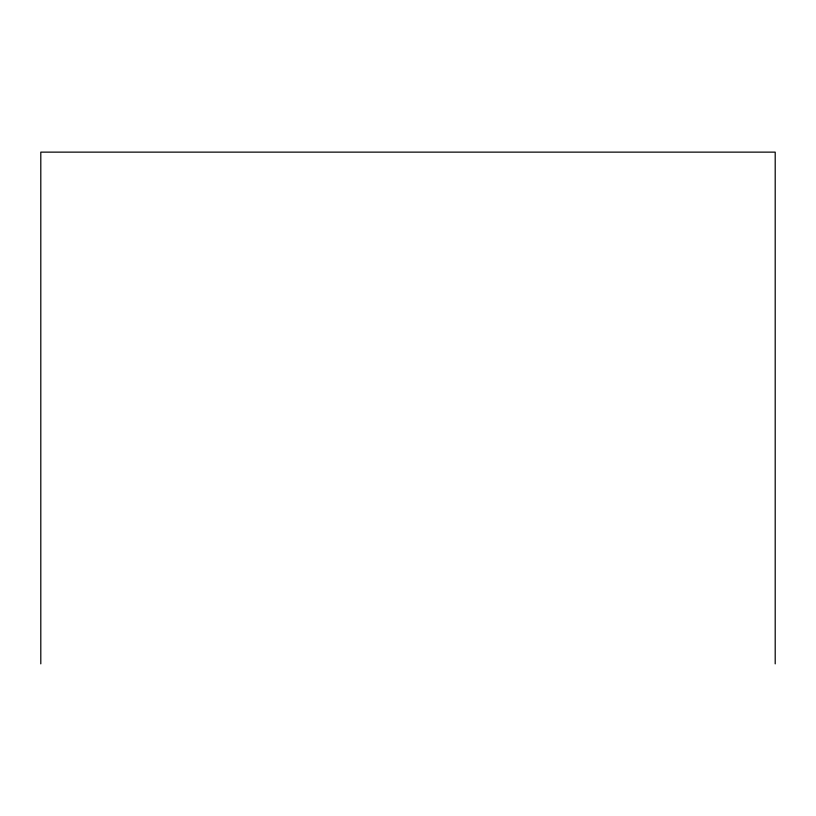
<?xml version="1.0" encoding="UTF-8"?>
<svg xmlns="http://www.w3.org/2000/svg" width="816" height="816" viewBox="0 0 816 816"><rect width="100%" height="100%" fill="white"/><g stroke="black" fill="none" stroke-linecap="round" stroke-linejoin="round"><path stroke-width="1.22" d="M775.2 663.867L775.2 152.133L40.8 152.133L40.8 663.867"/></g></svg>
